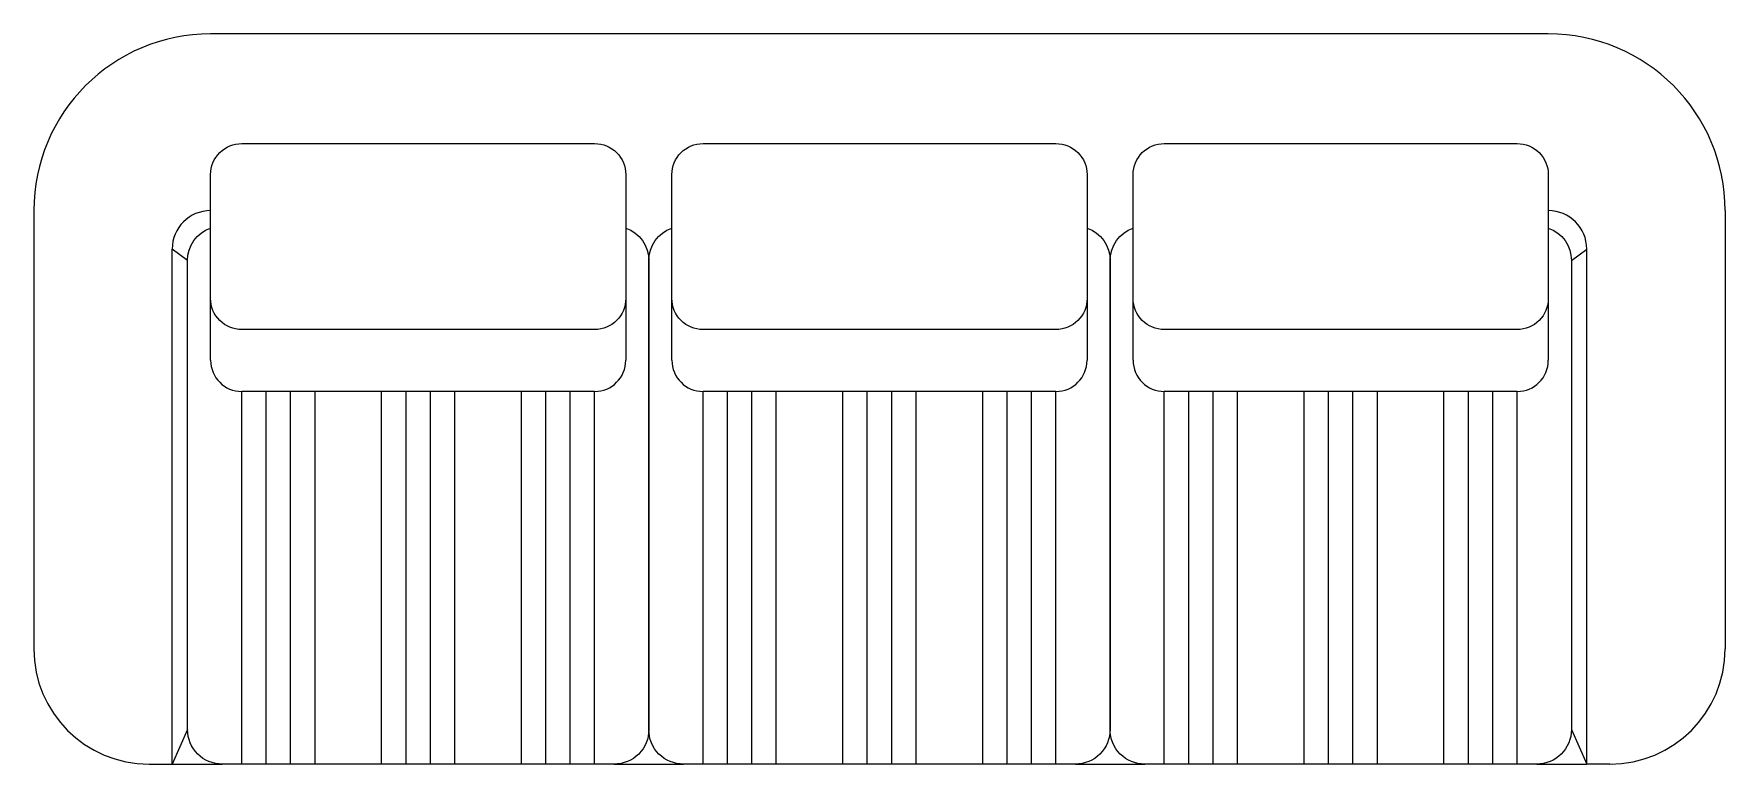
# Model space of a CAD drawing. Header units: millimetres. Extents: x -827.58 to -825.38, y 2713.39 to 2714.34.
import ezdxf

# ---------------------------------------------------------------- set-up
doc = ezdxf.new("R2010")
doc.units = ezdxf.units.MM
doc.header["$LTSCALE"] = 10
doc.layers.add('Móveis_sofás', color=2, linetype='Continuous')

msp = doc.modelspace()

# ---------------------------------------------------------------- linework, layer by layer
at = {"layer": 'Móveis_sofás'}
for p, q in [((-825.6085, 2714.3397), (-827.3485, 2714.3397)), ((-827.5785, 2714.1097), (-827.5785, 2713.5397)), ((-825.3785, 2714.1097), (-825.3785, 2713.5397)), ((-827.3985, 2713.3897), (-827.3985, 2714.0597)), ((-825.5585, 2713.3897), (-825.5585, 2714.0597)), ((-827.3485, 2713.915), (-827.3485, 2713.9955)), ((-826.8085, 2713.9955), (-826.8085, 2713.915)), ((-826.7485, 2713.915), (-826.7485, 2713.9955)), ((-826.2085, 2713.9955), (-826.2085, 2713.915)), ((-826.1485, 2713.915), (-826.1485, 2713.9955)), ((-825.6085, 2713.9955), (-825.6085, 2713.915)), ((-826.849, 2713.8745), (-827.308, 2713.8745)), ((-826.249, 2713.8745), (-826.708, 2713.8745)), ((-825.649, 2713.8745), (-826.108, 2713.8745)), ((-827.4285, 2713.3897), (-827.3985, 2713.3897)), ((-825.5285, 2713.3897), (-825.5585, 2713.3897))]:
    msp.add_line(p, q, dxfattribs=at)
at = {"layer": 'Móveis_sofás', "color": 1}
for p, q in [((-827.3785, 2714.0447), (-827.3985, 2714.0597)), ((-825.5785, 2714.0447), (-825.5585, 2714.0597)), ((-827.308, 2713.3897), (-827.308, 2713.8745)), ((-827.2762, 2713.3897), (-827.2762, 2713.8745)), ((-827.2445, 2713.3897), (-827.2445, 2713.8745)), ((-827.2127, 2713.3897), (-827.2127, 2713.8745)), ((-827.1261, 2713.3897), (-827.1261, 2713.8745)), ((-827.0943, 2713.3897), (-827.0943, 2713.8745)), ((-827.0626, 2713.3897), (-827.0626, 2713.8745)), ((-827.0308, 2713.3897), (-827.0308, 2713.8745)), ((-826.9442, 2713.3897), (-826.9442, 2713.8745)), ((-826.9125, 2713.3897), (-826.9125, 2713.8745)), ((-826.8807, 2713.3897), (-826.8807, 2713.8745)), ((-826.849, 2713.3897), (-826.849, 2713.8745)), ((-826.708, 2713.3897), (-826.708, 2713.8745)), ((-826.6762, 2713.3897), (-826.6762, 2713.8745)), ((-826.6445, 2713.3897), (-826.6445, 2713.8745)), ((-826.6127, 2713.3897), (-826.6127, 2713.8745)), ((-826.5261, 2713.3897), (-826.5261, 2713.8745)), ((-826.4943, 2713.3897), (-826.4943, 2713.8745)), ((-826.4626, 2713.3897), (-826.4626, 2713.8745)), ((-826.4308, 2713.3897), (-826.4308, 2713.8745)), ((-826.3442, 2713.3897), (-826.3442, 2713.8745)), ((-826.3125, 2713.3897), (-826.3125, 2713.8745)), ((-826.2807, 2713.3897), (-826.2807, 2713.8745)), ((-826.249, 2713.3897), (-826.249, 2713.8745)), ((-826.108, 2713.3897), (-826.108, 2713.8745)), ((-826.0762, 2713.3897), (-826.0762, 2713.8745)), ((-826.0445, 2713.3897), (-826.0445, 2713.8745)), ((-826.0127, 2713.3897), (-826.0127, 2713.8745)), ((-825.9261, 2713.3897), (-825.9261, 2713.8745)), ((-825.8943, 2713.3897), (-825.8943, 2713.8745)), ((-825.8626, 2713.3897), (-825.8626, 2713.8745)), ((-825.8308, 2713.3897), (-825.8308, 2713.8745)), ((-825.7442, 2713.3897), (-825.7442, 2713.8745)), ((-825.7125, 2713.3897), (-825.7125, 2713.8745)), ((-825.6807, 2713.3897), (-825.6807, 2713.8745)), ((-825.649, 2713.3897), (-825.649, 2713.8745)), ((-827.3785, 2713.4347), (-827.3985, 2713.3897)), ((-825.5785, 2713.4347), (-825.5585, 2713.3897)), ((-827.3985, 2713.3897), (-827.3335, 2713.3897)), ((-826.8235, 2713.3897), (-826.7335, 2713.3897)), ((-826.2235, 2713.3897), (-826.1335, 2713.3897)), ((-825.6235, 2713.3897), (-825.5585, 2713.3897))]:
    msp.add_line(p, q, dxfattribs=at)
at = {"layer": 'Móveis_sofás'}
for points in [[(-826.8085, 2714.1565), (-826.8085, 2713.9955, -0.414214), (-826.849, 2713.955), (-827.308, 2713.955, -0.414214), (-827.3485, 2713.9955), (-827.3485, 2714.1565, -0.414214), (-827.308, 2714.197), (-826.849, 2714.197, -0.414214)], [(-826.2085, 2714.1565), (-826.2085, 2713.9955, -0.414214), (-826.249, 2713.955), (-826.708, 2713.955, -0.414214), (-826.7485, 2713.9955), (-826.7485, 2714.1565, -0.414214), (-826.708, 2714.197), (-826.249, 2714.197, -0.414214)], [(-825.6085, 2714.1565), (-825.6085, 2713.9955, -0.414214), (-825.649, 2713.955), (-826.108, 2713.955, -0.414214), (-826.1485, 2713.9955), (-826.1485, 2714.1565, -0.414214), (-826.108, 2714.197), (-825.649, 2714.197, -0.414214)]]:
    msp.add_lwpolyline(points, format="xyb", close=True, dxfattribs=at)
for points in [[(-826.8085, 2714.0871, -0.317837), (-826.7785, 2714.0447), (-826.7785, 2713.4347, -0.414214), (-826.8235, 2713.3897), (-827.3335, 2713.3897, -0.414214), (-827.3785, 2713.4347), (-827.3785, 2714.0447, -0.317837), (-827.3485, 2714.0871, -0.317837)], [(-826.2085, 2714.0871, -0.317837), (-826.1785, 2714.0447), (-826.1785, 2713.4347, -0.414214), (-826.2235, 2713.3897), (-826.7335, 2713.3897, -0.414214), (-826.7785, 2713.4347), (-826.7785, 2714.0447, -0.317837), (-826.7485, 2714.0871, -0.317837)], [(-825.6085, 2714.0871, -0.317837), (-825.5785, 2714.0447), (-825.5785, 2713.4347, -0.414214), (-825.6235, 2713.3897), (-826.1335, 2713.3897, -0.414214), (-826.1785, 2713.4347), (-826.1785, 2714.0447, -0.317837), (-826.1485, 2714.0871, -0.317837)]]:
    msp.add_lwpolyline(points, format="xyb", dxfattribs=at)
for centre, radius, start, end in [((-827.3485, 2714.1097), 0.23, 90, 180), ((-825.6085, 2714.1097), 0.23, 0, 90), ((-827.3485, 2714.0597), 0.05, 90, 180), ((-825.6085, 2714.0597), 0.05, 0, 90), ((-827.308, 2713.915), 0.0405, 180, 270), ((-826.849, 2713.915), 0.0405, 270, 0), ((-826.708, 2713.915), 0.0405, 180, 270), ((-826.249, 2713.915), 0.0405, 270, 0), ((-826.108, 2713.915), 0.0405, 180, 270), ((-825.649, 2713.915), 0.0405, 270, 0), ((-827.4285, 2713.5397), 0.15, 180, 270), ((-825.5285, 2713.5397), 0.15, 270, 360)]:
    msp.add_arc(centre, radius, start, end, dxfattribs=at)

doc.saveas('drawing.dxf')
